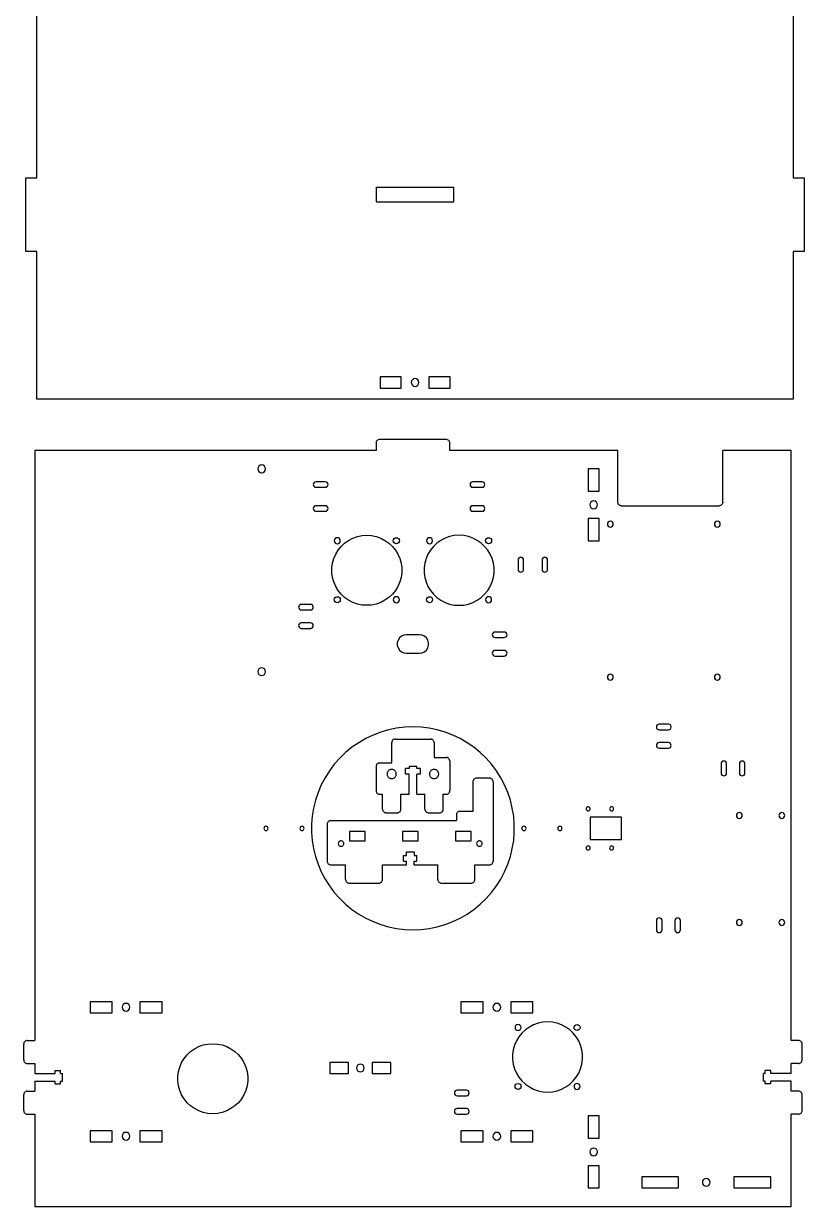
# Model space of a CAD drawing. Extents: x 233 to 3046, y 2334 to 3838.
# Drawn here: x 233 to 656, y 2334 to 2975 of the extents above; entities that cross this region are included whole.
import ezdxf

# ---------------------------------------------------------------- set-up
doc = ezdxf.new("R2010")
doc.units = 0
doc.layers.add('LAYER_1', color=7, linetype='CONTINUOUS')

msp = doc.modelspace()

# ---------------------------------------------------------------- linework, layer by layer
at = {"layer": 'LAYER_1', "color": 7}
for points in [[(240.46, 2891.42), (240.46, 3251.4)], [(650.46, 3251.4), (650.46, 2891.42)], [(234.47, 2891.42), (240.46, 2891.42)], [(234.47, 2851.42), (234.47, 2891.42)], [(650.46, 2891.42), (656.46, 2891.42)], [(656.46, 2891.42), (656.46, 2851.42)], [(424.47, 2886.42), (466.45, 2886.42)], [(424.47, 2878.41), (424.47, 2886.42)], [(466.45, 2878.41), (466.45, 2886.42)], [(424.47, 2878.41), (466.45, 2878.41)], [(240.46, 2851.42), (234.47, 2851.42)], [(240.46, 2771.41), (240.46, 2851.42)], [(650.46, 2851.42), (650.46, 2771.41)], [(656.46, 2851.42), (650.46, 2851.42)], [(426.48, 2783.4), (426.48, 2777.41)], [(437.98, 2783.4), (426.48, 2783.4)], [(437.98, 2777.41), (437.98, 2783.4)], [(447.58, 2780.41), (447.4, 2781.22), (446.95, 2781.89), (446.27, 2782.35), (445.46, 2782.52), (444.65, 2782.35), (443.98, 2781.89), (443.52, 2781.22), (443.38, 2780.41), (443.52, 2779.59), (443.98, 2778.92), (444.65, 2778.47), (445.46, 2778.32), (446.27, 2778.47), (446.95, 2778.92), (447.4, 2779.59), (447.58, 2780.41)], [(452.98, 2783.4), (452.98, 2777.41)], [(464.48, 2783.4), (452.98, 2783.4)], [(464.48, 2777.41), (464.48, 2783.4)], [(650.46, 2771.41), (240.46, 2771.41)], [(426.48, 2777.41), (437.98, 2777.41)], [(452.98, 2777.41), (464.48, 2777.41)], [(478.83, 2565.8), (478.44, 2565.73), (478.06, 2565.62), (477.7, 2565.45), (477.42, 2565.2), (477.17, 2564.88), (477, 2564.57), (476.86, 2564.18), (476.82, 2563.79)], [(476.82, 2563.79), (476.82, 2547.77)], [(485.82, 2565.8), (478.83, 2565.8)], [(487.83, 2563.79), (487.79, 2564.18), (487.69, 2564.57), (487.48, 2564.88), (487.23, 2565.2), (486.95, 2565.45), (486.59, 2565.62), (486.21, 2565.73), (485.82, 2565.8)], [(487.83, 2563.79), (487.83, 2520.79)], [(469.84, 2547.77), (469.45, 2547.74), (469.06, 2547.63), (468.71, 2547.46), (468.43, 2547.21), (468.18, 2546.89), (467.97, 2546.54), (467.86, 2546.19), (467.83, 2545.8)], [(476.82, 2547.77), (469.84, 2547.77)], [(399.85, 2542.8), (399.42, 2542.73), (399.07, 2542.62), (398.72, 2542.45), (398.4, 2542.2), (398.15, 2541.88), (397.98, 2541.56), (397.87, 2541.18), (397.83, 2540.79)], [(397.83, 2540.79), (397.83, 2520.79)], [(399.85, 2542.8), (467.83, 2542.8)], [(467.83, 2545.8), (467.83, 2542.8)], [(409.83, 2536.77), (409.83, 2531.79)], [(418.33, 2536.77), (409.83, 2536.77)], [(418.33, 2531.79), (418.33, 2536.77)], [(438.58, 2536.77), (438.58, 2531.79)], [(447.08, 2536.77), (438.58, 2536.77)], [(447.08, 2531.79), (447.08, 2536.77)], [(467.33, 2536.77), (467.33, 2531.79)], [(475.83, 2536.77), (467.33, 2536.77)], [(475.83, 2531.79), (475.83, 2536.77)], [(406.83, 2530.28), (406.79, 2530.63), (406.69, 2530.95), (406.51, 2531.23), (406.27, 2531.44), (405.98, 2531.65), (405.67, 2531.76), (405.31, 2531.79), (405, 2531.76), (404.68, 2531.65), (404.4, 2531.44), (404.15, 2531.23), (403.97, 2530.95), (403.87, 2530.63), (403.83, 2530.28), (403.87, 2529.96), (403.97, 2529.64), (404.15, 2529.36), (404.4, 2529.11), (404.68, 2528.94), (405, 2528.83), (405.31, 2528.79), (405.67, 2528.83), (405.98, 2528.94), (406.27, 2529.11), (406.51, 2529.36), (406.69, 2529.64), (406.79, 2529.96), (406.83, 2530.28)], [(409.83, 2531.79), (418.33, 2531.79)], [(438.58, 2531.79), (447.08, 2531.79)], [(467.33, 2531.79), (475.83, 2531.79)], [(478.83, 2530.28), (478.87, 2529.96), (478.97, 2529.64), (479.15, 2529.36), (479.4, 2529.11), (479.68, 2528.94), (480, 2528.83), (480.31, 2528.79), (480.67, 2528.83), (480.98, 2528.94), (481.27, 2529.11), (481.51, 2529.36), (481.69, 2529.64), (481.8, 2529.96), (481.83, 2530.28), (481.8, 2530.63), (481.69, 2530.95), (481.51, 2531.23), (481.27, 2531.44), (480.98, 2531.65), (480.67, 2531.76), (480.31, 2531.79), (480, 2531.76), (479.68, 2531.65), (479.4, 2531.44), (479.15, 2531.23), (478.97, 2530.95), (478.87, 2530.63), (478.83, 2530.28)], [(439.22, 2520.79), (439.22, 2523.78)], [(439.22, 2523.78), (440.73, 2523.78)], [(440.73, 2523.78), (440.73, 2525.8)], [(440.73, 2525.8), (444.93, 2525.8)], [(444.93, 2525.8), (444.93, 2523.78)], [(444.93, 2523.78), (446.45, 2523.78)], [(446.45, 2520.79), (446.45, 2523.78)], [(397.83, 2520.79), (397.87, 2520.4), (397.98, 2520.01), (398.15, 2519.66), (398.4, 2519.37), (398.72, 2519.13), (399.07, 2518.95), (399.42, 2518.81), (399.85, 2518.78)], [(399.85, 2518.78), (407.82, 2518.78)], [(407.82, 2510.77), (407.82, 2518.78)], [(427.82, 2518.78), (440.73, 2518.78)], [(427.82, 2510.77), (427.82, 2518.78)], [(439.22, 2520.79), (440.73, 2520.79)], [(440.73, 2518.78), (440.73, 2520.79)], [(444.93, 2520.79), (446.45, 2520.79)], [(444.93, 2518.78), (444.93, 2520.79)], [(444.93, 2518.78), (457.84, 2518.78)], [(457.84, 2510.77), (457.84, 2518.78)], [(477.84, 2510.77), (477.84, 2518.78)], [(477.84, 2518.78), (485.82, 2518.78)], [(485.82, 2518.78), (486.21, 2518.81), (486.59, 2518.95), (486.95, 2519.13), (487.23, 2519.37), (487.48, 2519.66), (487.69, 2520.01), (487.79, 2520.4), (487.83, 2520.79)], [(407.82, 2510.77), (407.85, 2510.38), (407.99, 2510.03), (408.17, 2509.67), (408.42, 2509.36), (408.74, 2509.11), (409.05, 2508.93), (409.44, 2508.83), (409.83, 2508.79)], [(409.83, 2508.79), (425.84, 2508.79)], [(425.84, 2508.79), (426.23, 2508.83), (426.59, 2508.93), (426.94, 2509.11), (427.26, 2509.36), (427.5, 2509.67), (427.68, 2510.03), (427.79, 2510.38), (427.82, 2510.77)], [(457.84, 2510.77), (457.88, 2510.38), (457.98, 2510.03), (458.16, 2509.67), (458.41, 2509.36), (458.72, 2509.11), (459.08, 2508.93), (459.43, 2508.83), (459.82, 2508.79)], [(459.82, 2508.79), (475.83, 2508.79)], [(475.83, 2508.79), (476.22, 2508.83), (476.61, 2508.93), (476.93, 2509.11), (477.24, 2509.36), (477.49, 2509.67), (477.67, 2510.03), (477.77, 2510.38), (477.84, 2510.77)]]:
    msp.add_lwpolyline(points, dxfattribs=at)
at = {"layer": 'LAYER_1', "color": 94}
for points in [[(426.31, 2749.57), (425.92, 2749.53), (425.53, 2749.39), (425.18, 2749.21), (424.9, 2748.97), (424.61, 2748.65), (424.44, 2748.33), (424.33, 2747.94), (424.3, 2747.55)], [(424.3, 2747.55), (424.3, 2743.57)], [(462.29, 2749.57), (426.31, 2749.57)], [(464.3, 2747.55), (464.27, 2747.94), (464.12, 2748.33), (463.95, 2748.65), (463.7, 2748.97), (463.42, 2749.21), (463.07, 2749.39), (462.68, 2749.53), (462.29, 2749.57)], [(464.3, 2743.57), (464.3, 2747.55)], [(239.3, 2743.57), (239.3, 2423.56)], [(424.3, 2743.57), (239.3, 2743.57)], [(555.28, 2743.57), (464.3, 2743.57)], [(555.28, 2715.56), (555.28, 2743.57)], [(649.3, 2743.57), (612.29, 2743.57)], [(612.29, 2715.56), (612.29, 2743.57)], [(649.3, 2423.56), (649.3, 2743.57)], [(362.28, 2731.47), (363.09, 2731.61), (363.79, 2732.07), (364.22, 2732.74), (364.39, 2733.55), (364.22, 2734.36), (363.79, 2735.03), (363.09, 2735.49), (362.28, 2735.67), (361.5, 2735.49), (360.8, 2735.03), (360.34, 2734.36), (360.2, 2733.55), (360.34, 2732.74), (360.8, 2732.07), (361.5, 2731.61), (362.28, 2731.47)], [(545.3, 2733.55), (539.3, 2733.55)], [(539.3, 2733.55), (539.3, 2721.55)], [(545.3, 2721.55), (545.3, 2733.55)], [(391.8, 2726.56), (391.2, 2726.42), (390.75, 2726.11), (390.39, 2725.61), (390.29, 2725.05), (390.39, 2724.48), (390.75, 2723.99), (391.2, 2723.67), (391.8, 2723.57)], [(396.78, 2726.56), (391.8, 2726.56)], [(396.78, 2723.57), (397.38, 2723.67), (397.84, 2723.99), (398.19, 2724.48), (398.3, 2725.05), (398.19, 2725.61), (397.84, 2726.11), (397.38, 2726.42), (396.78, 2726.56)], [(476.79, 2726.56), (476.22, 2726.42), (475.73, 2726.11), (475.41, 2725.61), (475.31, 2725.05), (475.41, 2724.48), (475.73, 2723.99), (476.22, 2723.67), (476.79, 2723.57)], [(481.8, 2726.56), (476.79, 2726.56)], [(481.8, 2723.57), (482.36, 2723.67), (482.86, 2723.99), (483.17, 2724.48), (483.28, 2725.05), (483.17, 2725.61), (482.86, 2726.11), (482.36, 2726.42), (481.8, 2726.56)], [(391.8, 2723.57), (396.78, 2723.57)], [(476.79, 2723.57), (481.8, 2723.57)], [(539.3, 2721.55), (545.3, 2721.55)], [(542.3, 2716.16), (541.49, 2715.98), (540.82, 2715.52), (540.36, 2714.85), (540.18, 2714.04), (540.36, 2713.26), (540.82, 2712.56), (541.49, 2712.1), (542.3, 2711.96), (543.11, 2712.1), (543.78, 2712.56), (544.24, 2713.26), (544.38, 2714.04), (544.24, 2714.85), (543.78, 2715.52), (543.11, 2715.98), (542.3, 2716.16)], [(557.29, 2713.55), (556.9, 2713.58), (556.52, 2713.69), (556.2, 2713.9), (555.88, 2714.15), (555.63, 2714.43), (555.46, 2714.78), (555.32, 2715.17), (555.28, 2715.56)], [(612.29, 2715.56), (612.26, 2715.17), (612.15, 2714.78), (611.97, 2714.43), (611.69, 2714.15), (611.41, 2713.9), (611.06, 2713.69), (610.67, 2713.58), (610.28, 2713.55)], [(391.8, 2713.55), (391.2, 2713.44), (390.75, 2713.12), (390.39, 2712.63), (390.29, 2712.06), (390.39, 2711.47), (390.75, 2711.01), (391.2, 2710.65), (391.8, 2710.55)], [(396.78, 2713.55), (391.8, 2713.55)], [(391.8, 2710.55), (396.78, 2710.55)], [(396.78, 2710.55), (397.38, 2710.65), (397.84, 2711.01), (398.19, 2711.47), (398.3, 2712.06), (398.19, 2712.63), (397.84, 2713.12), (397.38, 2713.44), (396.78, 2713.55)], [(476.79, 2713.55), (476.22, 2713.44), (475.73, 2713.12), (475.41, 2712.63), (475.31, 2712.06), (475.41, 2711.47), (475.73, 2711.01), (476.22, 2710.65), (476.79, 2710.55)], [(481.8, 2713.55), (476.79, 2713.55)], [(476.79, 2710.55), (481.8, 2710.55)], [(481.8, 2710.55), (482.36, 2710.65), (482.86, 2711.01), (483.17, 2711.47), (483.28, 2712.06), (483.17, 2712.63), (482.86, 2713.12), (482.36, 2713.44), (481.8, 2713.55)], [(557.29, 2713.55), (610.28, 2713.55)], [(539.3, 2706.56), (539.3, 2694.57)], [(545.3, 2706.56), (539.3, 2706.56)], [(545.3, 2694.57), (545.3, 2706.56)], [(551.3, 2701.94), (551.9, 2702.08), (552.42, 2702.43), (552.78, 2702.93), (552.88, 2703.56), (552.78, 2704.16), (552.42, 2704.69), (551.9, 2705.04), (551.3, 2705.15), (550.7, 2705.04), (550.17, 2704.69), (549.81, 2704.16), (549.71, 2703.56), (549.81, 2702.93), (550.17, 2702.43), (550.7, 2702.08), (551.3, 2701.94)], [(609.29, 2701.94), (609.89, 2702.08), (610.42, 2702.43), (610.77, 2702.93), (610.88, 2703.56), (610.77, 2704.16), (610.42, 2704.69), (609.89, 2705.04), (609.29, 2705.15), (608.69, 2705.04), (608.16, 2704.69), (607.81, 2704.16), (607.7, 2703.56), (607.81, 2702.93), (608.16, 2702.43), (608.69, 2702.08), (609.29, 2701.94)], [(419.29, 2659.54), (416.71, 2659.71), (414.17, 2660.24), (411.74, 2661.12), (409.41, 2662.32), (407.29, 2663.8), (405.42, 2665.57), (403.76, 2667.58), (402.42, 2669.8), (401.4, 2672.2), (400.69, 2674.67), (400.34, 2677.25), (400.34, 2679.86), (400.69, 2682.43), (401.4, 2684.9), (402.42, 2687.3), (403.76, 2689.52), (405.42, 2691.53), (407.29, 2693.3), (409.41, 2694.78), (411.74, 2695.98), (414.17, 2696.86), (416.71, 2697.39), (419.29, 2697.57), (421.9, 2697.39), (424.44, 2696.86), (426.87, 2695.98), (429.16, 2694.78), (431.28, 2693.3), (433.19, 2691.53), (434.81, 2689.52), (436.15, 2687.3), (437.21, 2684.9), (437.91, 2682.43), (438.27, 2679.86), (438.27, 2677.25), (437.91, 2674.67), (437.21, 2672.2), (436.15, 2669.8), (434.81, 2667.58), (433.19, 2665.57), (431.28, 2663.8), (429.16, 2662.32), (426.87, 2661.12), (424.44, 2660.24), (421.9, 2659.71), (419.29, 2659.54)], [(403.31, 2692.91), (403.94, 2693.01), (404.47, 2693.37), (404.82, 2693.93), (404.93, 2694.57), (404.82, 2695.17), (404.47, 2695.73), (403.94, 2696.08), (403.31, 2696.19), (402.67, 2696.08), (402.14, 2695.73), (401.75, 2695.17), (401.65, 2694.57), (401.75, 2693.93), (402.14, 2693.37), (402.67, 2693.01), (403.31, 2692.91)], [(435.3, 2692.91), (434.67, 2693.01), (434.14, 2693.37), (433.79, 2693.93), (433.64, 2694.57), (433.79, 2695.17), (434.14, 2695.73), (434.67, 2696.08), (435.3, 2696.19), (435.94, 2696.08), (436.47, 2695.73), (436.82, 2695.17), (436.96, 2694.57), (436.82, 2693.93), (436.47, 2693.37), (435.94, 2693.01), (435.3, 2692.91)], [(469.31, 2659.54), (471.89, 2659.71), (474.43, 2660.24), (476.86, 2661.12), (479.15, 2662.32), (481.27, 2663.8), (483.17, 2665.57), (484.83, 2667.58), (486.17, 2669.8), (487.2, 2672.2), (487.9, 2674.67), (488.25, 2677.25), (488.25, 2679.86), (487.9, 2682.43), (487.2, 2684.9), (486.17, 2687.3), (484.83, 2689.52), (483.17, 2691.53), (481.27, 2693.3), (479.15, 2694.78), (476.86, 2695.98), (474.43, 2696.86), (471.89, 2697.39), (469.31, 2697.57), (466.7, 2697.39), (464.16, 2696.86), (461.73, 2695.98), (459.43, 2694.78), (457.32, 2693.3), (455.41, 2691.53), (453.79, 2689.52), (452.41, 2687.3), (451.39, 2684.9), (450.68, 2682.43), (450.33, 2679.86), (450.33, 2677.25), (450.68, 2674.67), (451.39, 2672.2), (452.41, 2669.8), (453.79, 2667.58), (455.41, 2665.57), (457.32, 2663.8), (459.43, 2662.32), (461.73, 2661.12), (464.16, 2660.24), (466.7, 2659.71), (469.31, 2659.54)], [(453.29, 2692.91), (453.93, 2693.01), (454.46, 2693.37), (454.81, 2693.93), (454.95, 2694.57), (454.81, 2695.17), (454.46, 2695.73), (453.93, 2696.08), (453.29, 2696.19), (452.66, 2696.08), (452.13, 2695.73), (451.78, 2695.17), (451.64, 2694.57), (451.78, 2693.93), (452.13, 2693.37), (452.66, 2693.01), (453.29, 2692.91)], [(485.29, 2696.19), (485.93, 2696.08), (486.45, 2695.73), (486.81, 2695.17), (486.95, 2694.57), (486.81, 2693.93), (486.45, 2693.37), (485.93, 2693.01), (485.29, 2692.91), (484.66, 2693.01), (484.13, 2693.37), (483.77, 2693.93), (483.63, 2694.57), (483.77, 2695.17), (484.13, 2695.73), (484.66, 2696.08), (485.29, 2696.19)], [(539.3, 2694.57), (545.3, 2694.57)], [(504.31, 2684.05), (504.16, 2684.62), (503.85, 2685.11), (503.35, 2685.43), (502.79, 2685.54), (502.22, 2685.43), (501.73, 2685.11), (501.41, 2684.62), (501.31, 2684.05)], [(501.31, 2684.05), (501.31, 2679.04)], [(504.31, 2679.04), (504.31, 2684.05)], [(517.29, 2684.05), (517.18, 2684.62), (516.86, 2685.11), (516.37, 2685.43), (515.81, 2685.54), (515.21, 2685.43), (514.75, 2685.11), (514.39, 2684.62), (514.29, 2684.05)], [(514.29, 2684.05), (514.29, 2679.04)], [(517.29, 2679.04), (517.29, 2684.05)], [(501.31, 2679.04), (501.41, 2678.48), (501.73, 2677.99), (502.22, 2677.67), (502.79, 2677.56), (503.35, 2677.67), (503.85, 2677.99), (504.16, 2678.48), (504.31, 2679.04)], [(514.29, 2679.04), (514.39, 2678.48), (514.75, 2677.99), (515.21, 2677.67), (515.81, 2677.56), (516.37, 2677.67), (516.86, 2677.99), (517.18, 2678.48), (517.29, 2679.04)], [(403.31, 2660.91), (402.67, 2661.02), (402.14, 2661.37), (401.75, 2661.94), (401.65, 2662.53), (401.75, 2663.17), (402.14, 2663.73), (402.67, 2664.09), (403.31, 2664.19), (403.94, 2664.09), (404.47, 2663.73), (404.82, 2663.17), (404.93, 2662.53), (404.82, 2661.94), (404.47, 2661.37), (403.94, 2661.02), (403.31, 2660.91)], [(435.3, 2660.91), (435.94, 2661.02), (436.47, 2661.37), (436.82, 2661.94), (436.96, 2662.53), (436.82, 2663.17), (436.47, 2663.73), (435.94, 2664.09), (435.3, 2664.19), (434.67, 2664.09), (434.14, 2663.73), (433.79, 2663.17), (433.64, 2662.53), (433.79, 2661.94), (434.14, 2661.37), (434.67, 2661.02), (435.3, 2660.91)], [(453.29, 2660.91), (452.66, 2661.02), (452.13, 2661.37), (451.78, 2661.94), (451.64, 2662.53), (451.78, 2663.17), (452.13, 2663.73), (452.66, 2664.09), (453.29, 2664.19), (453.93, 2664.09), (454.46, 2663.73), (454.81, 2663.17), (454.95, 2662.53), (454.81, 2661.94), (454.46, 2661.37), (453.93, 2661.02), (453.29, 2660.91)], [(485.29, 2660.91), (485.93, 2661.02), (486.45, 2661.37), (486.81, 2661.94), (486.95, 2662.53), (486.81, 2663.17), (486.45, 2663.73), (485.93, 2664.09), (485.29, 2664.19), (484.66, 2664.09), (484.13, 2663.73), (483.77, 2663.17), (483.63, 2662.53), (483.77, 2661.94), (484.13, 2661.37), (484.66, 2661.02), (485.29, 2660.91)], [(383.8, 2660.07), (383.23, 2659.92), (382.74, 2659.61), (382.42, 2659.11), (382.28, 2658.55), (382.42, 2657.98), (382.74, 2657.49), (383.23, 2657.17), (383.8, 2657.07)], [(388.81, 2660.07), (383.8, 2660.07)], [(383.8, 2657.07), (388.81, 2657.07)], [(388.81, 2657.07), (389.37, 2657.17), (389.86, 2657.49), (390.18, 2657.98), (390.29, 2658.55), (390.18, 2659.11), (389.86, 2659.61), (389.37, 2659.92), (388.81, 2660.07)], [(383.8, 2650.05), (383.23, 2649.94), (382.74, 2649.62), (382.42, 2649.13), (382.28, 2648.56), (382.42, 2647.97), (382.74, 2647.51), (383.23, 2647.15), (383.8, 2647.05)], [(388.81, 2650.05), (383.8, 2650.05)], [(388.81, 2647.05), (389.37, 2647.15), (389.86, 2647.51), (390.18, 2647.97), (390.29, 2648.56), (390.18, 2649.13), (389.86, 2649.62), (389.37, 2649.94), (388.81, 2650.05)], [(383.8, 2647.05), (388.81, 2647.05)], [(440.81, 2643.56), (439.39, 2643.34), (438.09, 2642.74), (437.03, 2641.83), (436.25, 2640.63), (435.83, 2639.25), (435.83, 2637.84), (436.25, 2636.46), (437.03, 2635.27), (438.09, 2634.35), (439.39, 2633.75), (440.81, 2633.54)], [(447.79, 2643.56), (440.81, 2643.56)], [(447.79, 2633.54), (449.2, 2633.75), (450.51, 2634.35), (451.57, 2635.27), (452.34, 2636.46), (452.73, 2637.84), (452.73, 2639.25), (452.34, 2640.63), (451.57, 2641.83), (450.51, 2642.74), (449.2, 2643.34), (447.79, 2643.56)], [(488.78, 2645.04), (488.22, 2644.93), (487.72, 2644.61), (487.41, 2644.12), (487.3, 2643.56), (487.41, 2642.99), (487.72, 2642.5), (488.22, 2642.18), (488.78, 2642.04)], [(493.79, 2645.04), (488.78, 2645.04)], [(493.79, 2642.04), (494.36, 2642.18), (494.85, 2642.5), (495.17, 2642.99), (495.31, 2643.56), (495.17, 2644.12), (494.85, 2644.61), (494.36, 2644.93), (493.79, 2645.04)], [(488.78, 2642.04), (493.79, 2642.04)], [(440.81, 2633.54), (447.79, 2633.54)], [(488.78, 2635.05), (488.22, 2634.95), (487.72, 2634.59), (487.41, 2634.14), (487.3, 2633.54), (487.41, 2632.97), (487.72, 2632.48), (488.22, 2632.16), (488.78, 2632.05)], [(493.79, 2635.05), (488.78, 2635.05)], [(488.78, 2632.05), (493.79, 2632.05)], [(493.79, 2632.05), (494.36, 2632.16), (494.85, 2632.48), (495.17, 2632.97), (495.31, 2633.54), (495.17, 2634.14), (494.85, 2634.59), (494.36, 2634.95), (493.79, 2635.05)], [(362.28, 2621.44), (363.09, 2621.61), (363.79, 2622.07), (364.22, 2622.74), (364.39, 2623.55), (364.22, 2624.36), (363.79, 2625.03), (363.09, 2625.49), (362.28, 2625.63), (361.5, 2625.49), (360.8, 2625.03), (360.34, 2624.36), (360.2, 2623.55), (360.34, 2622.74), (360.8, 2622.07), (361.5, 2621.61), (362.28, 2621.44)], [(551.3, 2618.97), (551.9, 2619.07), (552.42, 2619.43), (552.78, 2619.95), (552.88, 2620.55), (552.78, 2621.15), (552.42, 2621.68), (551.9, 2622.04), (551.3, 2622.14), (550.7, 2622.04), (550.17, 2621.68), (549.81, 2621.15), (549.71, 2620.55), (549.81, 2619.95), (550.17, 2619.43), (550.7, 2619.07), (551.3, 2618.97)], [(609.29, 2618.97), (609.89, 2619.07), (610.42, 2619.43), (610.77, 2619.95), (610.88, 2620.55), (610.77, 2621.15), (610.42, 2621.68), (609.89, 2622.04), (609.29, 2622.14), (608.69, 2622.04), (608.16, 2621.68), (607.81, 2621.15), (607.7, 2620.55), (607.81, 2619.95), (608.16, 2619.43), (608.69, 2619.07), (609.29, 2618.97)], [(444.3, 2483.54), (448.71, 2483.75), (453.12, 2484.28), (457.46, 2485.16), (461.73, 2486.39), (465.85, 2487.95), (469.84, 2489.85), (473.68, 2492.07), (477.32, 2494.58), (480.78, 2497.4), (483.95, 2500.47), (486.91, 2503.75), (489.56, 2507.31), (491.92, 2511.05), (493.97, 2514.97), (495.73, 2519.06), (497.11, 2523.26), (498.17, 2527.56), (498.91, 2531.94), (499.26, 2536.35), (499.26, 2540.76), (498.91, 2545.17), (498.17, 2549.54), (497.11, 2553.84), (495.73, 2558.04), (493.97, 2562.13), (491.92, 2566.05), (489.56, 2569.79), (486.91, 2573.35), (483.95, 2576.67), (480.78, 2579.7), (477.32, 2582.52), (473.68, 2585.03), (469.84, 2587.25), (465.85, 2589.16), (461.73, 2590.71), (457.46, 2591.94), (453.12, 2592.83), (448.71, 2593.39), (444.3, 2593.57), (439.85, 2593.39), (435.48, 2592.83), (431.14, 2591.94), (426.87, 2590.71), (422.74, 2589.16), (418.72, 2587.25), (414.91, 2585.03), (411.24, 2582.52), (407.82, 2579.7), (404.61, 2576.67), (401.68, 2573.35), (399.04, 2569.79), (396.67, 2566.05), (394.59, 2562.13), (392.86, 2558.04), (391.45, 2553.84), (390.39, 2549.54), (389.69, 2545.17), (389.34, 2540.76), (389.34, 2536.35), (389.69, 2531.94), (390.39, 2527.56), (391.45, 2523.26), (392.86, 2519.06), (394.59, 2514.97), (396.67, 2511.05), (399.04, 2507.31), (401.68, 2503.75), (404.61, 2500.47), (407.82, 2497.4), (411.24, 2494.58), (414.91, 2492.07), (418.72, 2489.85), (422.74, 2487.95), (426.87, 2486.39), (431.14, 2485.16), (435.48, 2484.28), (439.85, 2483.75), (444.3, 2483.54)], [(577.79, 2595.05), (577.22, 2594.94), (576.73, 2594.63), (576.41, 2594.13), (576.31, 2593.57), (576.41, 2592.97), (576.73, 2592.47), (577.22, 2592.16), (577.79, 2592.05)], [(582.8, 2595.05), (577.79, 2595.05)], [(577.79, 2592.05), (582.8, 2592.05)], [(582.8, 2592.05), (583.36, 2592.16), (583.86, 2592.47), (584.17, 2592.97), (584.28, 2593.57), (584.17, 2594.13), (583.86, 2594.63), (583.36, 2594.94), (582.8, 2595.05)], [(434.77, 2587.02), (434.49, 2587.02), (434.21, 2586.95), (433.96, 2586.85), (433.71, 2586.71), (433.47, 2586.56), (433.29, 2586.35), (433.11, 2586.11), (432.97, 2585.86), (432.87, 2585.61), (432.8, 2585.33), (432.8, 2585.05)], [(434.77, 2587.02), (453.79, 2587.02)], [(455.8, 2585.05), (455.76, 2585.33), (455.69, 2585.61), (455.62, 2585.86), (455.48, 2586.11), (455.3, 2586.35), (455.09, 2586.56), (454.88, 2586.71), (454.63, 2586.85), (454.35, 2586.95), (454.07, 2587.02), (453.79, 2587.02)], [(432.8, 2574.04), (432.8, 2585.05)], [(455.8, 2585.05), (455.8, 2577.04)], [(577.79, 2585.06), (577.22, 2584.92), (576.73, 2584.61), (576.41, 2584.11), (576.31, 2583.55), (576.41, 2582.98), (576.73, 2582.49), (577.22, 2582.17), (577.79, 2582.07)], [(582.8, 2585.06), (577.79, 2585.06)], [(577.79, 2582.07), (582.8, 2582.07)], [(582.8, 2582.07), (583.36, 2582.17), (583.86, 2582.49), (584.17, 2582.98), (584.28, 2583.55), (584.17, 2584.11), (583.86, 2584.61), (583.36, 2584.92), (582.8, 2585.06)], [(426.31, 2574.04), (425.99, 2574.01), (425.74, 2573.97), (425.46, 2573.86), (425.21, 2573.72), (424.97, 2573.55), (424.79, 2573.34), (424.61, 2573.12), (424.47, 2572.88), (424.37, 2572.59), (424.3, 2572.31), (424.3, 2572.03)], [(426.31, 2574.04), (432.8, 2574.04)], [(455.8, 2577.04), (462.29, 2577.04)], [(464.3, 2575.03), (464.27, 2575.31), (464.19, 2575.59), (464.12, 2575.88), (463.98, 2576.12), (463.81, 2576.33), (463.59, 2576.55), (463.38, 2576.72), (463.14, 2576.86), (462.85, 2576.97), (462.57, 2577), (462.29, 2577.04)], [(464.3, 2575.03), (464.3, 2559.05)], [(614.3, 2573.56), (614.2, 2574.13), (613.84, 2574.62), (613.38, 2574.94), (612.78, 2575.05), (612.22, 2574.94), (611.73, 2574.62), (611.41, 2574.13), (611.3, 2573.56)], [(611.3, 2573.56), (611.3, 2568.55)], [(614.3, 2568.55), (614.3, 2573.56)], [(624.29, 2573.56), (624.18, 2574.13), (623.86, 2574.62), (623.37, 2574.94), (622.8, 2575.05), (622.2, 2574.94), (621.75, 2574.62), (621.39, 2574.13), (621.29, 2573.56)], [(621.29, 2573.56), (621.29, 2568.55)], [(624.29, 2568.55), (624.29, 2573.56)], [(424.3, 2572.03), (424.3, 2559.05)], [(432.8, 2565.54), (433.11, 2565.57), (433.4, 2565.61), (433.71, 2565.72), (434, 2565.86), (434.24, 2566.03), (434.49, 2566.21), (434.7, 2566.46), (434.91, 2566.7), (435.06, 2566.99), (435.16, 2567.27), (435.23, 2567.58), (435.3, 2567.87), (435.3, 2568.18), (435.23, 2568.5), (435.16, 2568.82), (435.06, 2569.1), (434.91, 2569.38), (434.7, 2569.63), (434.49, 2569.88), (434.24, 2570.05), (434, 2570.23), (433.71, 2570.37), (433.4, 2570.48), (433.11, 2570.51), (432.8, 2570.55), (432.48, 2570.51), (432.16, 2570.48), (431.88, 2570.37), (431.6, 2570.23), (431.32, 2570.05), (431.07, 2569.88), (430.86, 2569.63), (430.68, 2569.38), (430.54, 2569.1), (430.4, 2568.82), (430.33, 2568.5), (430.29, 2568.18), (430.29, 2567.87), (430.33, 2567.58), (430.4, 2567.27), (430.54, 2566.99), (430.68, 2566.7), (430.86, 2566.46), (431.07, 2566.21), (431.32, 2566.03), (431.6, 2565.86), (431.88, 2565.72), (432.16, 2565.61), (432.48, 2565.57), (432.8, 2565.54)], [(440.21, 2568.04), (440.21, 2571.04)], [(442.18, 2571.04), (440.21, 2571.04)], [(442.18, 2568.04), (440.21, 2568.04)], [(442.18, 2572.03), (442.18, 2571.04)], [(446.38, 2572.03), (442.18, 2572.03)], [(442.18, 2557.04), (442.18, 2568.04)], [(446.38, 2571.04), (446.38, 2572.03)], [(448.39, 2571.04), (446.38, 2571.04)], [(448.39, 2568.04), (446.38, 2568.04)], [(446.38, 2557.04), (446.38, 2568.04)], [(448.39, 2568.04), (448.39, 2571.04)], [(455.8, 2570.55), (455.48, 2570.51), (455.16, 2570.48), (454.88, 2570.37), (454.6, 2570.23), (454.32, 2570.05), (454.07, 2569.88), (453.86, 2569.63), (453.68, 2569.38), (453.54, 2569.1), (453.4, 2568.82), (453.33, 2568.5), (453.29, 2568.18), (453.29, 2567.87), (453.33, 2567.58), (453.4, 2567.27), (453.54, 2566.99), (453.68, 2566.7), (453.86, 2566.46), (454.07, 2566.21), (454.32, 2566.03), (454.6, 2565.86), (454.88, 2565.72), (455.16, 2565.61), (455.48, 2565.57), (455.8, 2565.54), (456.12, 2565.57), (456.4, 2565.61), (456.72, 2565.72), (457, 2565.86), (457.24, 2566.03), (457.49, 2566.21), (457.7, 2566.46), (457.92, 2566.7), (458.06, 2566.99), (458.16, 2567.27), (458.23, 2567.58), (458.27, 2567.87), (458.27, 2568.18), (458.23, 2568.5), (458.16, 2568.82), (458.06, 2569.1), (457.92, 2569.38), (457.7, 2569.63), (457.49, 2569.88), (457.24, 2570.05), (457, 2570.23), (456.72, 2570.37), (456.4, 2570.48), (456.12, 2570.51), (455.8, 2570.55)], [(611.3, 2568.55), (611.41, 2567.99), (611.73, 2567.5), (612.22, 2567.18), (612.78, 2567.04), (613.38, 2567.18), (613.84, 2567.5), (614.2, 2567.99), (614.3, 2568.55)], [(621.29, 2568.55), (621.39, 2567.99), (621.75, 2567.5), (622.2, 2567.18), (622.8, 2567.04), (623.37, 2567.18), (623.86, 2567.5), (624.18, 2567.99), (624.29, 2568.55)], [(424.3, 2559.05), (424.3, 2558.77), (424.37, 2558.48), (424.47, 2558.2), (424.61, 2557.95), (424.79, 2557.74), (424.97, 2557.53), (425.21, 2557.35), (425.46, 2557.21), (425.74, 2557.11), (425.99, 2557.07), (426.31, 2557.04)], [(426.31, 2557.04), (427.79, 2557.04)], [(427.79, 2549.03), (427.79, 2557.04)], [(437.81, 2549.03), (437.81, 2557.04)], [(437.81, 2557.04), (442.18, 2557.04)], [(446.38, 2557.04), (450.79, 2557.04)], [(450.79, 2549.03), (450.79, 2557.04)], [(460.77, 2549.03), (460.77, 2557.04)], [(460.77, 2557.04), (462.29, 2557.04)], [(462.29, 2557.04), (462.57, 2557.07), (462.85, 2557.11), (463.14, 2557.21), (463.38, 2557.35), (463.59, 2557.53), (463.81, 2557.74), (463.98, 2557.95), (464.12, 2558.2), (464.19, 2558.48), (464.27, 2558.77), (464.3, 2559.05)], [(427.79, 2549.03), (427.82, 2548.75), (427.86, 2548.46), (427.96, 2548.22), (428.11, 2547.97), (428.28, 2547.72), (428.49, 2547.51), (428.71, 2547.37), (428.95, 2547.23), (429.23, 2547.12), (429.52, 2547.05), (429.8, 2547.05)], [(429.8, 2547.05), (435.8, 2547.05)], [(435.8, 2547.05), (436.08, 2547.05), (436.36, 2547.12), (436.61, 2547.23), (436.85, 2547.37), (437.1, 2547.51), (437.31, 2547.72), (437.49, 2547.97), (437.6, 2548.22), (437.7, 2548.46), (437.77, 2548.75), (437.81, 2549.03)], [(450.79, 2549.03), (450.82, 2548.75), (450.86, 2548.46), (450.97, 2548.22), (451.11, 2547.97), (451.28, 2547.72), (451.49, 2547.51), (451.71, 2547.37), (451.95, 2547.23), (452.24, 2547.12), (452.52, 2547.05), (452.8, 2547.05)], [(452.8, 2547.05), (458.8, 2547.05)], [(458.8, 2547.05), (459.08, 2547.05), (459.36, 2547.12), (459.61, 2547.23), (459.86, 2547.37), (460.1, 2547.51), (460.31, 2547.72), (460.46, 2547.97), (460.6, 2548.22), (460.7, 2548.46), (460.77, 2548.75), (460.77, 2549.03)], [(539.3, 2548.06), (539.72, 2548.13), (540.08, 2548.38), (540.32, 2548.73), (540.39, 2549.15), (540.32, 2549.58), (540.08, 2549.93), (539.72, 2550.18), (539.3, 2550.25), (538.88, 2550.18), (538.52, 2549.93), (538.28, 2549.58), (538.21, 2549.15), (538.28, 2548.73), (538.52, 2548.38), (538.88, 2548.13), (539.3, 2548.06)], [(552, 2550.25), (551.58, 2550.18), (551.22, 2549.93), (550.98, 2549.58), (550.91, 2549.15), (550.98, 2548.73), (551.22, 2548.38), (551.58, 2548.13), (552, 2548.06), (552.42, 2548.13), (552.78, 2548.38), (553.02, 2548.73), (553.09, 2549.15), (553.02, 2549.58), (552.78, 2549.93), (552.42, 2550.18), (552, 2550.25)], [(621.25, 2543.97), (621.85, 2544.07), (622.38, 2544.42), (622.73, 2544.95), (622.84, 2545.55), (622.73, 2546.15), (622.38, 2546.68), (621.85, 2547.04), (621.25, 2547.14), (620.62, 2547.04), (620.12, 2546.68), (619.77, 2546.15), (619.63, 2545.55), (619.77, 2544.95), (620.12, 2544.42), (620.62, 2544.07), (621.25, 2543.97)], [(644.29, 2543.97), (644.92, 2544.07), (645.42, 2544.42), (645.77, 2544.95), (645.91, 2545.55), (645.77, 2546.15), (645.42, 2546.68), (644.92, 2547.04), (644.29, 2547.14), (643.69, 2547.04), (643.16, 2546.68), (642.81, 2546.15), (642.7, 2545.55), (642.81, 2544.95), (643.16, 2544.42), (643.69, 2544.07), (644.29, 2543.97)], [(540.29, 2544.57), (540.29, 2532.54)], [(557.29, 2544.57), (540.29, 2544.57)], [(557.29, 2532.54), (557.29, 2544.57)], [(364.64, 2537.4), (365.1, 2537.48), (365.45, 2537.72), (365.7, 2538.11), (365.8, 2538.57), (365.7, 2538.99), (365.45, 2539.38), (365.1, 2539.63), (364.64, 2539.7), (364.22, 2539.63), (363.83, 2539.38), (363.58, 2538.99), (363.48, 2538.57), (363.58, 2538.11), (363.83, 2537.72), (364.22, 2537.48), (364.64, 2537.4)], [(384.15, 2537.4), (384.57, 2537.48), (384.96, 2537.72), (385.21, 2538.11), (385.28, 2538.57), (385.21, 2538.99), (384.96, 2539.38), (384.57, 2539.63), (384.15, 2539.7), (383.69, 2539.63), (383.34, 2539.38), (383.09, 2538.99), (382.99, 2538.57), (383.09, 2538.11), (383.34, 2537.72), (383.69, 2537.48), (384.15, 2537.4)], [(504.45, 2537.4), (504.87, 2537.48), (505.26, 2537.72), (505.5, 2538.11), (505.61, 2538.53), (505.5, 2538.99), (505.26, 2539.38), (504.87, 2539.63), (504.45, 2539.7), (503.99, 2539.63), (503.64, 2539.38), (503.39, 2538.99), (503.28, 2538.53), (503.39, 2538.11), (503.64, 2537.72), (503.99, 2537.48), (504.45, 2537.4)], [(523.96, 2537.4), (524.38, 2537.48), (524.77, 2537.72), (525.01, 2538.11), (525.08, 2538.53), (525.01, 2538.99), (524.77, 2539.38), (524.38, 2539.63), (523.96, 2539.7), (523.5, 2539.63), (523.14, 2539.38), (522.9, 2538.99), (522.79, 2538.53), (522.9, 2538.11), (523.14, 2537.72), (523.5, 2537.48), (523.96, 2537.4)], [(539.3, 2529.04), (538.88, 2528.97), (538.52, 2528.73), (538.28, 2528.37), (538.21, 2527.95), (538.28, 2527.53), (538.52, 2527.17), (538.88, 2526.93), (539.3, 2526.86), (539.72, 2526.93), (540.08, 2527.17), (540.32, 2527.53), (540.39, 2527.95), (540.32, 2528.37), (540.08, 2528.73), (539.72, 2528.97), (539.3, 2529.04)], [(540.29, 2532.54), (557.29, 2532.54)], [(552, 2526.86), (552.42, 2526.93), (552.78, 2527.17), (553.02, 2527.53), (553.09, 2527.95), (553.02, 2528.37), (552.78, 2528.73), (552.42, 2528.97), (552, 2529.04), (551.58, 2528.97), (551.22, 2528.73), (550.98, 2528.37), (550.91, 2527.95), (550.98, 2527.53), (551.22, 2527.17), (551.58, 2526.93), (552, 2526.86)], [(579.31, 2488.54), (579.16, 2489.11), (578.85, 2489.6), (578.35, 2489.92), (577.79, 2490.06), (577.22, 2489.92), (576.73, 2489.6), (576.41, 2489.11), (576.31, 2488.54)], [(589.29, 2488.54), (589.18, 2489.11), (588.87, 2489.6), (588.37, 2489.92), (587.81, 2490.06), (587.21, 2489.92), (586.75, 2489.6), (586.4, 2489.11), (586.29, 2488.54)], [(621.25, 2485.9), (621.85, 2486.04), (622.38, 2486.36), (622.73, 2486.89), (622.84, 2487.49), (622.73, 2488.12), (622.38, 2488.62), (621.85, 2488.97), (621.25, 2489.11), (620.62, 2488.97), (620.12, 2488.62), (619.77, 2488.12), (619.63, 2487.49), (619.77, 2486.89), (620.12, 2486.36), (620.62, 2486.04), (621.25, 2485.9)], [(644.29, 2485.9), (644.92, 2486.04), (645.42, 2486.36), (645.77, 2486.89), (645.91, 2487.49), (645.77, 2488.12), (645.42, 2488.62), (644.92, 2488.97), (644.29, 2489.11), (643.69, 2488.97), (643.16, 2488.62), (642.81, 2488.12), (642.7, 2487.49), (642.81, 2486.89), (643.16, 2486.36), (643.69, 2486.04), (644.29, 2485.9)], [(576.31, 2488.54), (576.31, 2483.54)], [(576.31, 2483.54), (576.41, 2482.97), (576.73, 2482.48), (577.22, 2482.16), (577.79, 2482.05), (578.35, 2482.16), (578.85, 2482.48), (579.16, 2482.97), (579.31, 2483.54)], [(579.31, 2483.54), (579.31, 2488.54)], [(586.29, 2488.54), (586.29, 2483.54)], [(586.29, 2483.54), (586.4, 2482.97), (586.75, 2482.48), (587.21, 2482.16), (587.81, 2482.05), (588.37, 2482.16), (588.87, 2482.48), (589.18, 2482.97), (589.29, 2483.54)], [(589.29, 2483.54), (589.29, 2488.54)], [(269.28, 2444.55), (269.28, 2438.56)], [(281.28, 2444.55), (269.28, 2444.55)], [(281.28, 2438.56), (281.28, 2444.55)], [(296.31, 2444.55), (296.31, 2438.56)], [(308.3, 2444.55), (296.31, 2444.55)], [(308.3, 2438.56), (308.3, 2444.55)], [(470.3, 2444.55), (470.3, 2438.56)], [(482.29, 2444.55), (470.3, 2444.55)], [(482.29, 2438.56), (482.29, 2444.55)], [(497.29, 2444.55), (497.29, 2438.56)], [(509.28, 2444.55), (497.29, 2444.55)], [(509.28, 2438.56), (509.28, 2444.55)], [(269.28, 2438.56), (281.28, 2438.56)], [(288.79, 2439.44), (289.6, 2439.61), (290.28, 2440.07), (290.73, 2440.74), (290.91, 2441.55), (290.73, 2442.37), (290.28, 2443.04), (289.6, 2443.5), (288.79, 2443.64), (287.98, 2443.5), (287.31, 2443.04), (286.85, 2442.37), (286.68, 2441.55), (286.85, 2440.74), (287.31, 2440.07), (287.98, 2439.61), (288.79, 2439.44)], [(296.31, 2438.56), (308.3, 2438.56)], [(470.3, 2438.56), (482.29, 2438.56)], [(489.81, 2443.64), (488.99, 2443.5), (488.32, 2443.04), (487.87, 2442.37), (487.69, 2441.55), (487.87, 2440.74), (488.32, 2440.07), (488.99, 2439.61), (489.81, 2439.44), (490.58, 2439.61), (491.29, 2440.07), (491.75, 2440.74), (491.89, 2441.55), (491.75, 2442.37), (491.29, 2443.04), (490.58, 2443.5), (489.81, 2443.64)], [(497.29, 2438.56), (509.28, 2438.56)], [(517.29, 2395.55), (519.9, 2395.73), (522.4, 2396.26), (524.87, 2397.14), (527.17, 2398.3), (529.28, 2399.82), (531.19, 2401.59), (532.81, 2403.6), (534.15, 2405.82), (535.21, 2408.18), (535.88, 2410.69), (536.23, 2413.26), (536.23, 2415.84), (535.88, 2418.41), (535.21, 2420.92), (534.15, 2423.28), (532.81, 2425.5), (531.19, 2427.51), (529.28, 2429.28), (527.17, 2430.8), (524.87, 2431.99), (522.4, 2432.84), (519.9, 2433.37), (517.29, 2433.55), (514.71, 2433.37), (512.17, 2432.84), (509.74, 2431.99), (507.41, 2430.8), (505.29, 2429.28), (503.42, 2427.51), (501.77, 2425.5), (500.42, 2423.28), (499.4, 2420.92), (498.7, 2418.41), (498.34, 2415.84), (498.34, 2413.26), (498.7, 2410.69), (499.4, 2408.18), (500.42, 2405.82), (501.77, 2403.6), (503.42, 2401.59), (505.29, 2399.82), (507.41, 2398.3), (509.74, 2397.14), (512.17, 2396.26), (514.71, 2395.73), (517.29, 2395.55)], [(501.31, 2428.89), (501.94, 2429.03), (502.47, 2429.38), (502.82, 2429.91), (502.93, 2430.55), (502.82, 2431.18), (502.47, 2431.71), (501.94, 2432.07), (501.31, 2432.21), (500.67, 2432.07), (500.14, 2431.71), (499.75, 2431.18), (499.65, 2430.55), (499.75, 2429.91), (500.14, 2429.38), (500.67, 2429.03), (501.31, 2428.89)], [(533.3, 2428.89), (532.67, 2429.03), (532.14, 2429.38), (531.75, 2429.91), (531.65, 2430.55), (531.75, 2431.18), (532.14, 2431.71), (532.67, 2432.07), (533.3, 2432.21), (533.94, 2432.07), (534.47, 2431.71), (534.82, 2431.18), (534.93, 2430.55), (534.82, 2429.91), (534.47, 2429.38), (533.94, 2429.03), (533.3, 2428.89)], [(235.28, 2423.56), (234.89, 2423.53), (234.54, 2423.39), (234.18, 2423.21), (233.87, 2422.96), (233.62, 2422.65), (233.44, 2422.33), (233.34, 2421.94), (233.3, 2421.55)], [(233.3, 2413.05), (233.3, 2421.55)], [(235.28, 2423.56), (239.3, 2423.56)], [(335.78, 2421.76), (338.39, 2421.59), (340.93, 2421.06), (343.37, 2420.18), (345.66, 2418.98), (347.78, 2417.5), (349.68, 2415.73), (351.31, 2413.72), (352.65, 2411.5), (353.7, 2409.1), (354.41, 2406.63), (354.76, 2404.05), (354.76, 2401.44), (354.41, 2398.87), (353.7, 2396.4), (352.65, 2394), (351.31, 2391.78), (349.68, 2389.77), (347.78, 2388), (345.66, 2386.52), (343.37, 2385.32), (340.93, 2384.44), (338.39, 2383.91), (335.78, 2383.73), (333.21, 2383.91), (330.67, 2384.44), (328.23, 2385.32), (325.91, 2386.52), (323.79, 2388), (321.92, 2389.77), (320.26, 2391.78), (318.92, 2394), (317.9, 2396.4), (317.19, 2398.87), (316.84, 2401.44), (316.84, 2404.05), (317.19, 2406.63), (317.9, 2409.1), (318.92, 2411.5), (320.26, 2413.72), (321.92, 2415.73), (323.79, 2417.5), (325.91, 2418.98), (328.23, 2420.18), (330.67, 2421.06), (333.21, 2421.59), (335.78, 2421.76)], [(653.28, 2423.56), (649.3, 2423.56)], [(655.29, 2421.55), (655.26, 2421.94), (655.15, 2422.33), (654.94, 2422.65), (654.69, 2422.96), (654.41, 2423.21), (654.06, 2423.39), (653.67, 2423.53), (653.28, 2423.56)], [(655.29, 2413.05), (655.29, 2421.55)], [(233.3, 2413.05), (233.34, 2412.66), (233.44, 2412.27), (233.62, 2411.96), (233.87, 2411.64), (234.18, 2411.39), (234.54, 2411.22), (234.89, 2411.07), (235.28, 2411.04)], [(653.28, 2411.04), (653.67, 2411.07), (654.06, 2411.22), (654.41, 2411.39), (654.69, 2411.64), (654.94, 2411.96), (655.15, 2412.27), (655.26, 2412.66), (655.29, 2413.05)], [(235.28, 2411.04), (239.3, 2411.04)], [(239.3, 2411.04), (239.3, 2405.64)], [(250.31, 2405.64), (250.31, 2407.16)], [(250.31, 2407.16), (253.3, 2407.16)], [(253.3, 2405.64), (253.3, 2407.16)], [(399.28, 2411.57), (399.28, 2405.54)], [(409.3, 2411.57), (399.28, 2411.57)], [(409.3, 2405.54), (409.3, 2411.57)], [(415.79, 2406.45), (416.6, 2406.59), (417.28, 2407.05), (417.73, 2407.76), (417.91, 2408.53), (417.73, 2409.35), (417.28, 2410.05), (416.6, 2410.48), (415.79, 2410.65), (414.98, 2410.48), (414.31, 2410.05), (413.85, 2409.35), (413.68, 2408.53), (413.85, 2407.76), (414.31, 2407.05), (414.98, 2406.59), (415.79, 2406.45)], [(422.28, 2411.57), (422.28, 2405.54)], [(432.3, 2411.57), (422.28, 2411.57)], [(432.3, 2405.54), (432.3, 2411.57)], [(635.29, 2405.64), (635.29, 2407.16)], [(638.29, 2407.16), (635.29, 2407.16)], [(638.29, 2405.64), (638.29, 2407.16)], [(649.3, 2405.64), (649.3, 2411.04)], [(653.28, 2411.04), (649.3, 2411.04)], [(239.3, 2405.64), (250.31, 2405.64)], [(239.3, 2401.44), (250.31, 2401.44)], [(239.3, 2401.44), (239.3, 2396.05)], [(250.31, 2399.96), (250.31, 2401.44)], [(250.31, 2399.96), (253.3, 2399.96)], [(253.3, 2405.64), (254.29, 2405.64)], [(253.3, 2401.44), (254.29, 2401.44)], [(253.3, 2399.96), (253.3, 2401.44)], [(254.29, 2401.44), (254.29, 2405.64)], [(399.28, 2405.54), (409.3, 2405.54)], [(422.28, 2405.54), (432.3, 2405.54)], [(501.31, 2396.89), (500.67, 2397.03), (500.14, 2397.39), (499.75, 2397.92), (499.65, 2398.55), (499.75, 2399.19), (500.14, 2399.72), (500.67, 2400.07), (501.31, 2400.21), (501.94, 2400.07), (502.47, 2399.72), (502.82, 2399.19), (502.93, 2398.55), (502.82, 2397.92), (502.47, 2397.39), (501.94, 2397.03), (501.31, 2396.89)], [(533.3, 2396.89), (533.94, 2397.03), (534.47, 2397.39), (534.82, 2397.92), (534.93, 2398.55), (534.82, 2399.19), (534.47, 2399.72), (533.94, 2400.07), (533.3, 2400.21), (532.67, 2400.07), (532.14, 2399.72), (531.75, 2399.19), (531.65, 2398.55), (531.75, 2397.92), (532.14, 2397.39), (532.67, 2397.03), (533.3, 2396.89)], [(634.3, 2401.44), (634.3, 2405.64)], [(635.29, 2405.64), (634.3, 2405.64)], [(635.29, 2401.44), (634.3, 2401.44)], [(635.29, 2399.96), (635.29, 2401.44)], [(638.29, 2399.96), (635.29, 2399.96)], [(649.3, 2405.64), (638.29, 2405.64)], [(649.3, 2401.44), (638.29, 2401.44)], [(638.29, 2399.96), (638.29, 2401.44)], [(649.3, 2396.05), (649.3, 2401.44)], [(235.28, 2396.05), (234.89, 2396.01), (234.54, 2395.91), (234.18, 2395.73), (233.87, 2395.48), (233.62, 2395.16), (233.44, 2394.81), (233.34, 2394.46), (233.3, 2394.04)], [(233.3, 2385.53), (233.3, 2394.04)], [(235.28, 2396.05), (239.3, 2396.05)], [(468.29, 2396.54), (467.72, 2396.43), (467.23, 2396.12), (466.91, 2395.62), (466.81, 2395.06), (466.91, 2394.49), (467.23, 2394), (467.72, 2393.68), (468.29, 2393.54)], [(473.3, 2396.54), (468.29, 2396.54)], [(468.29, 2393.54), (473.3, 2393.54)], [(473.3, 2393.54), (473.86, 2393.68), (474.35, 2394), (474.67, 2394.49), (474.78, 2395.06), (474.67, 2395.62), (474.35, 2396.12), (473.86, 2396.43), (473.3, 2396.54)], [(653.28, 2396.05), (649.3, 2396.05)], [(655.29, 2394.04), (655.26, 2394.46), (655.15, 2394.81), (654.94, 2395.16), (654.69, 2395.48), (654.41, 2395.73), (654.06, 2395.91), (653.67, 2396.01), (653.28, 2396.05)], [(655.29, 2385.53), (655.29, 2394.04)], [(468.29, 2386.56), (467.72, 2386.45), (467.23, 2386.1), (466.91, 2385.64), (466.81, 2385.04), (466.91, 2384.48), (467.23, 2383.98), (467.72, 2383.66), (468.29, 2383.56)], [(473.3, 2386.56), (468.29, 2386.56)], [(473.3, 2383.56), (473.86, 2383.66), (474.35, 2383.98), (474.67, 2384.48), (474.78, 2385.04), (474.67, 2385.64), (474.35, 2386.1), (473.86, 2386.45), (473.3, 2386.56)], [(233.3, 2385.53), (233.34, 2385.15), (233.44, 2384.79), (233.62, 2384.44), (233.87, 2384.12), (234.18, 2383.88), (234.54, 2383.7), (234.89, 2383.59), (235.28, 2383.56)], [(235.28, 2383.56), (239.3, 2383.56)], [(239.3, 2383.56), (239.3, 2333.53)], [(468.29, 2383.56), (473.3, 2383.56)], [(545.3, 2382.54), (539.3, 2382.54)], [(539.3, 2382.54), (539.3, 2370.54)], [(545.3, 2370.54), (545.3, 2382.54)], [(649.3, 2333.53), (649.3, 2383.56)], [(653.28, 2383.56), (649.3, 2383.56)], [(653.28, 2383.56), (653.67, 2383.59), (654.06, 2383.7), (654.41, 2383.88), (654.69, 2384.12), (654.94, 2384.44), (655.15, 2384.79), (655.26, 2385.15), (655.29, 2385.53)], [(281.28, 2374.56), (269.28, 2374.56)], [(269.28, 2374.56), (269.28, 2368.57)], [(281.28, 2368.57), (281.28, 2374.56)], [(288.79, 2373.65), (287.98, 2373.5), (287.31, 2373.05), (286.85, 2372.34), (286.68, 2371.56), (286.85, 2370.75), (287.31, 2370.08), (287.98, 2369.62), (288.79, 2369.45), (289.6, 2369.62), (290.28, 2370.08), (290.73, 2370.75), (290.91, 2371.56), (290.73, 2372.34), (290.28, 2373.05), (289.6, 2373.5), (288.79, 2373.65)], [(296.31, 2374.56), (296.31, 2368.57)], [(308.3, 2374.56), (296.31, 2374.56)], [(308.3, 2368.57), (308.3, 2374.56)], [(482.29, 2374.56), (470.3, 2374.56)], [(470.3, 2374.56), (470.3, 2368.57)], [(482.29, 2368.57), (482.29, 2374.56)], [(489.81, 2369.45), (490.58, 2369.62), (491.29, 2370.08), (491.75, 2370.75), (491.89, 2371.56), (491.75, 2372.34), (491.29, 2373.05), (490.58, 2373.5), (489.81, 2373.65), (488.99, 2373.5), (488.32, 2373.05), (487.87, 2372.34), (487.69, 2371.56), (487.87, 2370.75), (488.32, 2370.08), (488.99, 2369.62), (489.81, 2369.45)], [(509.28, 2374.56), (497.29, 2374.56)], [(497.29, 2374.56), (497.29, 2368.57)], [(509.28, 2368.57), (509.28, 2374.56)], [(269.28, 2368.57), (281.28, 2368.57)], [(296.31, 2368.57), (308.3, 2368.57)], [(470.3, 2368.57), (482.29, 2368.57)], [(497.29, 2368.57), (509.28, 2368.57)], [(539.3, 2370.54), (545.3, 2370.54)], [(542.3, 2360.95), (543.11, 2361.12), (543.78, 2361.58), (544.24, 2362.25), (544.38, 2363.06), (544.24, 2363.84), (543.78, 2364.54), (543.11, 2365), (542.3, 2365.14), (541.49, 2365), (540.82, 2364.54), (540.36, 2363.84), (540.18, 2363.06), (540.36, 2362.25), (540.82, 2361.58), (541.49, 2361.12), (542.3, 2360.95)], [(539.3, 2355.55), (539.3, 2343.55)], [(545.3, 2355.55), (539.3, 2355.55)], [(545.3, 2343.55), (545.3, 2355.55)], [(568.3, 2349.55), (568.3, 2343.55)], [(588.3, 2349.55), (568.3, 2349.55)], [(588.3, 2343.55), (588.3, 2349.55)], [(603.29, 2344.44), (604.11, 2344.61), (604.78, 2345.07), (605.24, 2345.74), (605.38, 2346.55), (605.24, 2347.36), (604.78, 2348.03), (604.11, 2348.49), (603.29, 2348.67), (602.48, 2348.49), (601.81, 2348.03), (601.35, 2347.36), (601.18, 2346.55), (601.35, 2345.74), (601.81, 2345.07), (602.48, 2344.61), (603.29, 2344.44)], [(638.29, 2349.55), (618.29, 2349.55)], [(618.29, 2349.55), (618.29, 2343.55)], [(638.29, 2343.55), (638.29, 2349.55)], [(539.3, 2343.55), (545.3, 2343.55)], [(568.3, 2343.55), (588.3, 2343.55)], [(618.29, 2343.55), (638.29, 2343.55)], [(239.3, 2333.53), (649.3, 2333.53)]]:
    msp.add_lwpolyline(points, dxfattribs=at)

doc.saveas('drawing.dxf')
